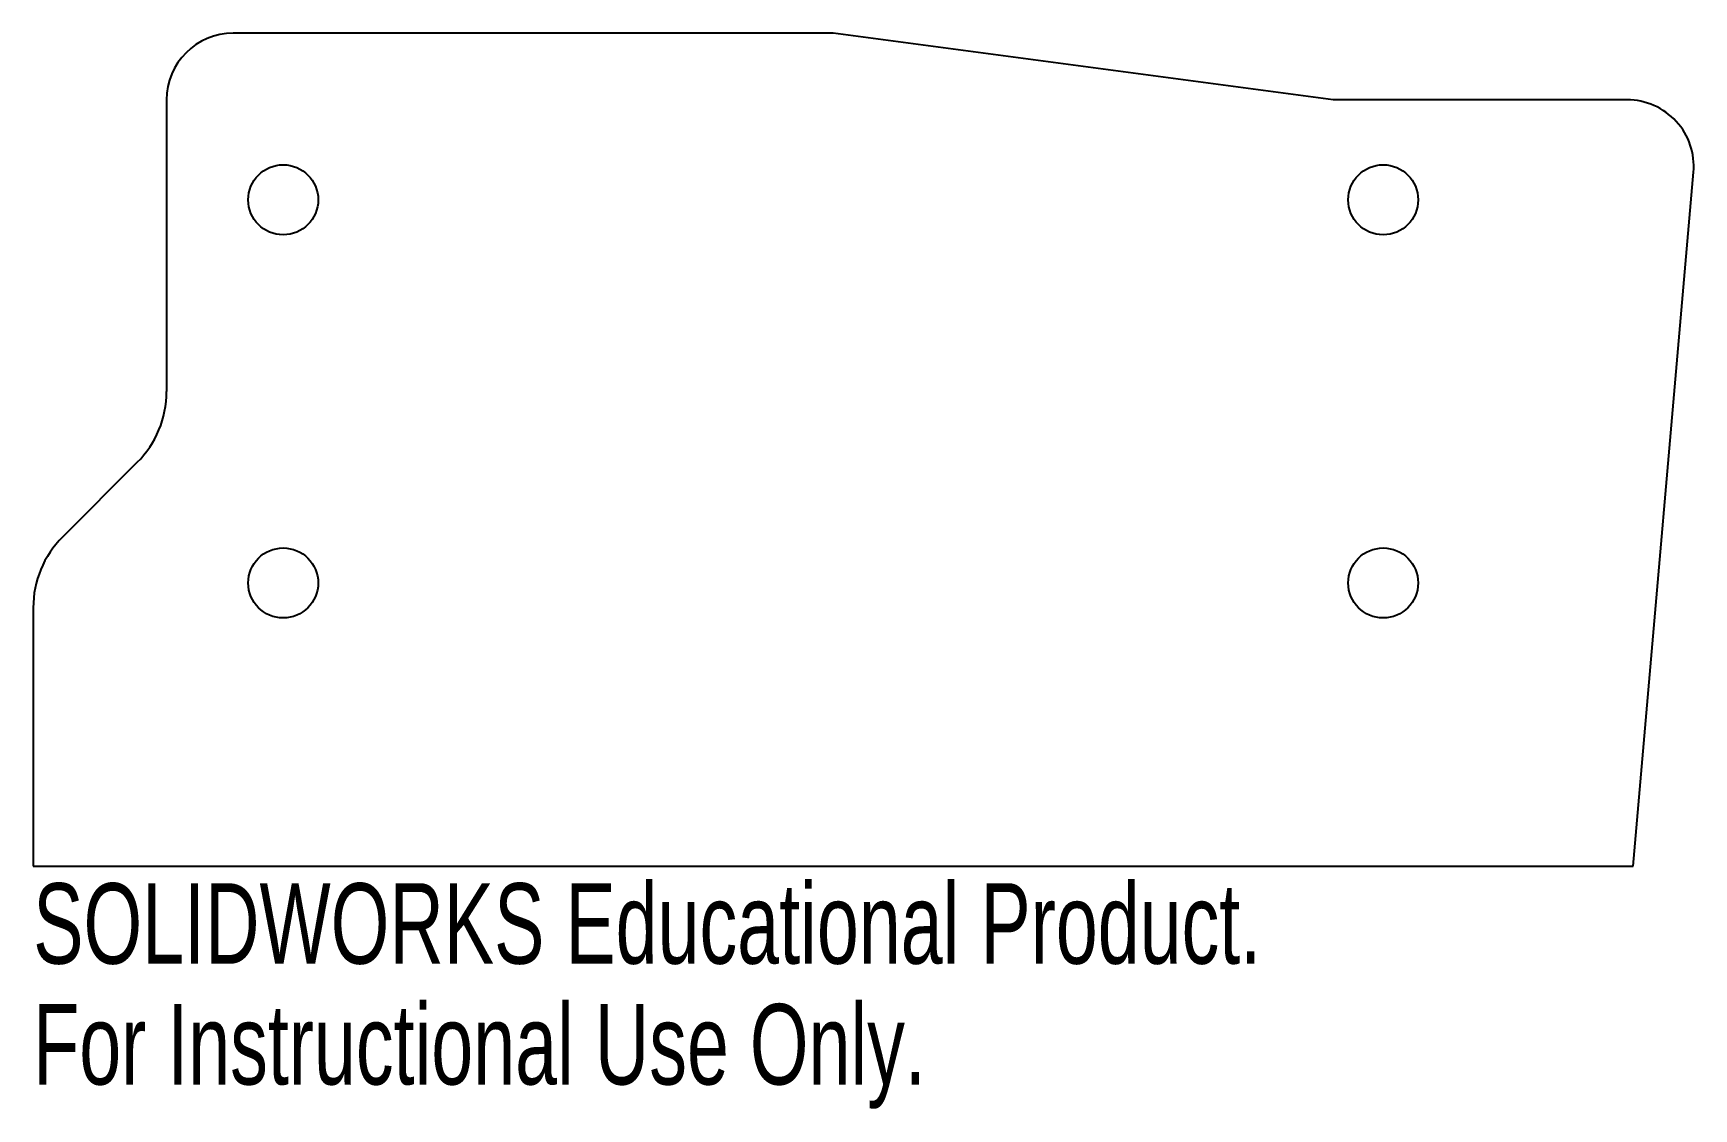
# Model space of a CAD drawing. Header units: millimetres. Extents: x -8 to 91.6, y -60.6 to 4.
import ezdxf

# ---------------------------------------------------------------- set-up
doc = ezdxf.new("R2010")
doc.units = ezdxf.units.MM
doc.styles.add('SLDTEXTSTYLE0', font='TXT', dxfattribs={"width": 0.7})

msp = doc.modelspace()

# ---------------------------------------------------------------- linework, layer by layer
at = {"color": 7, "linetype": 'Continuous', "lineweight": 25}
for p, q in [((40, 4), (4, 4)), ((70, 0), (40, 4)), ((0, 0), (0, -17.515)), ((87.637, 0), (70, 0)), ((88, -46), (91.622, -4.347)), ((-1.757, -21.757), (-6.243, -26.243)), ((-8, -30.485), (-8, -46)), ((-8, -46), (88, -46))]:
    msp.add_line(p, q, dxfattribs=at)
for centre in [(7, -6), (73, -6), (7, -29), (73, -29)]:
    msp.add_circle(centre, 2.1, dxfattribs=at)
for centre, radius, start, end in [((4, 0), 4, 90, 180), ((87.637, -4), 4, 355.03026, 90), ((-6, -17.515), 6, 315, 0), ((-2, -30.485), 6, 135, 180)]:
    msp.add_arc(centre, radius, start, end, dxfattribs=at)

# ---------------------------------------------------------------- texts
at = {"color": 7, "linetype": 'Continuous', "char_height": 4.83362, "attachment_point": 1, "style": 'SLDTEXTSTYLE0'}
for s, insert in [('SOLIDWORKS Educational Product.', (-8, -47.02)), ('For Instructional Use Only.', (-8, -54.27))]:
    msp.add_mtext(s, dxfattribs=dict(at, insert=insert))

doc.saveas('drawing.dxf')
